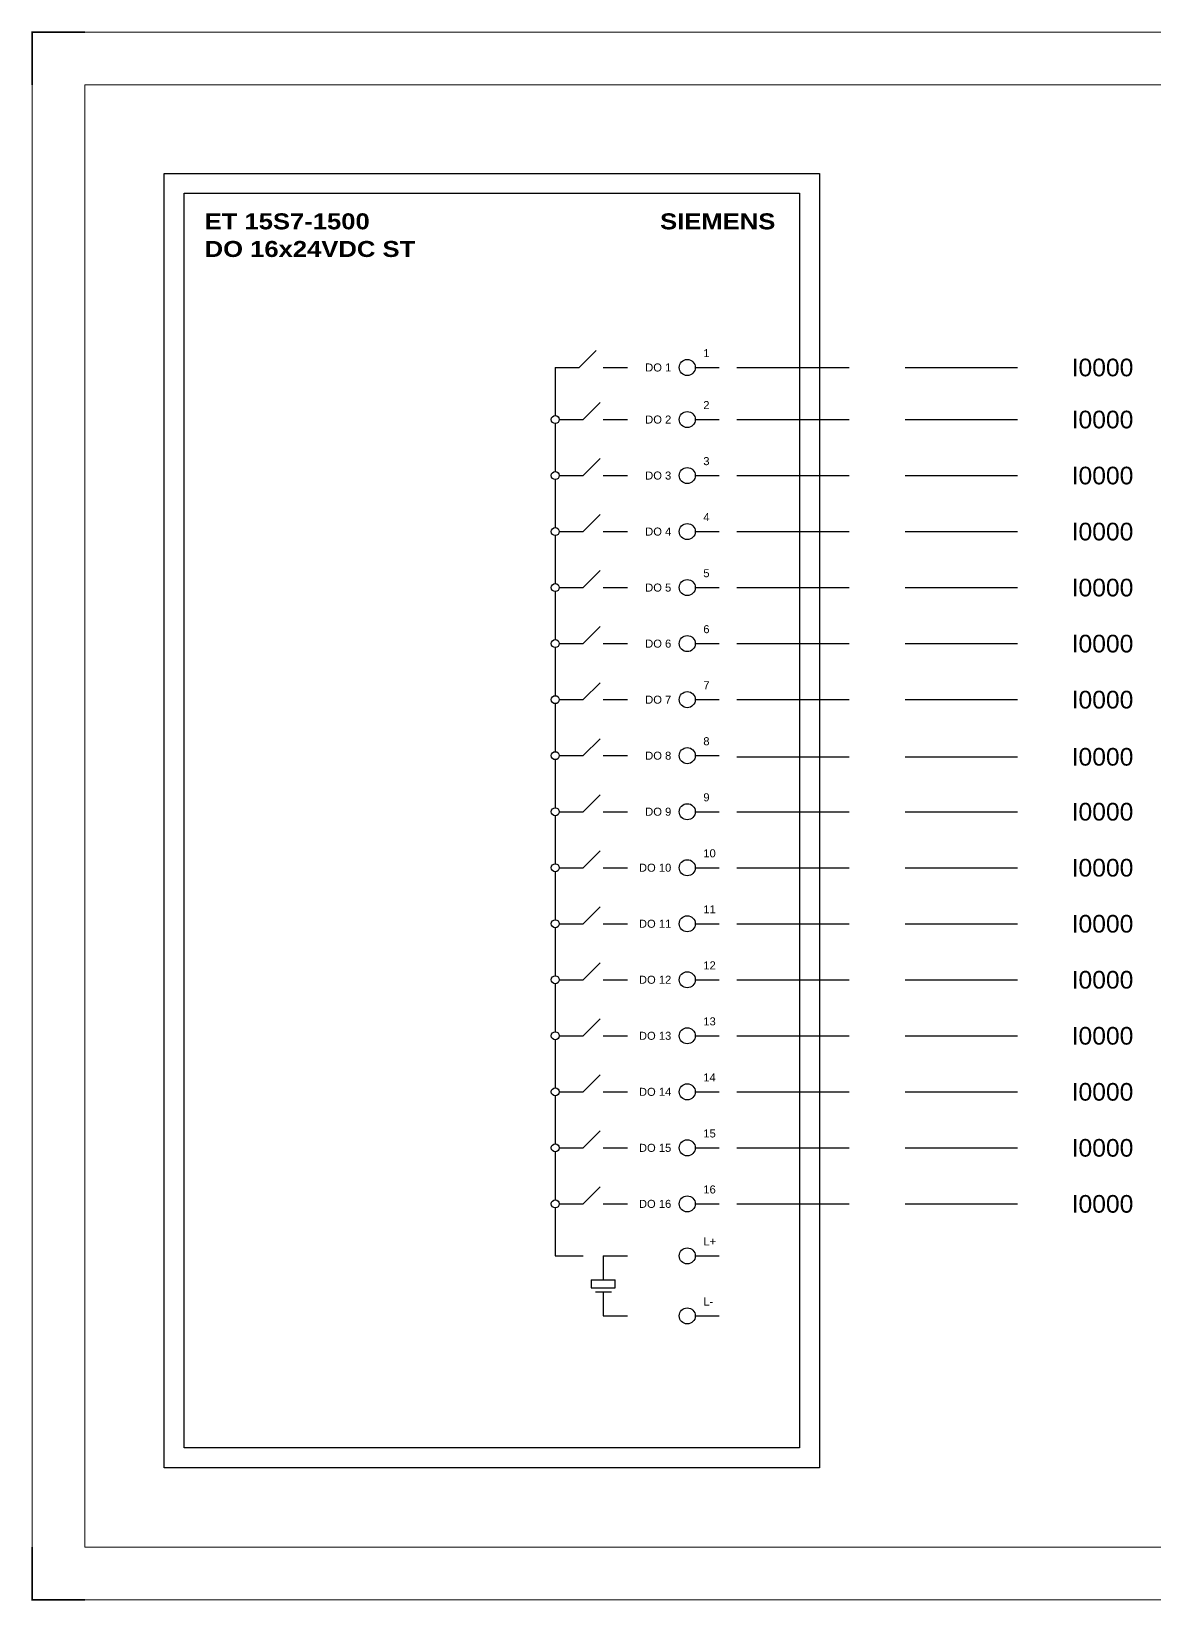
# Model space of a CAD drawing. Header units: centimetres. Extents: x -6233 to 67854, y 107 to 55669.
# Drawn here: x 110 to 3290, y 14331 to 18775 of the extents above; entities that cross this region are included whole.
import ezdxf
from ezdxf.enums import TextEntityAlignment as Align

# ---------------------------------------------------------------- set-up
doc = ezdxf.new("R2010")
doc.units = ezdxf.units.CM
doc.header["$LTSCALE"] = 25.4
doc.linetypes.add('HIDDEN', pattern=[0.375, 0.25, -0.125])
doc.layers.add('Etiket-Line-L', color=7, linetype='Continuous')
doc.layers.add('EtIket-Line-S', color=2, linetype='Continuous')
doc.styles.add('Bold', font='ariblk.ttf', dxfattribs={"height": 25.4})
doc.styles.get("Standard").update_dxf_attribs({"font": 'arial.ttf', "height": 25.4})

# ---------------------------------------------------------------- blocks, each defined once
blk = doc.blocks.new('x5 Out Line')
at = {"const_width": 0.3}
for points in [[(9.65, 286.71), (0, 286.71), (0, 277.06)], [(0, 9.65), (0, 0), (9.65, 0)]]:
    blk.add_lwpolyline(points, dxfattribs=at)
at = {"lineweight": 15}
blk.add_lwpolyline([(395.8, 9.65), (395.8, 277.06), (9.65, 277.06), (9.65, 9.65)], close=True, dxfattribs=at)
at = {"layer": 'EtIket-Line-S', "lineweight": 9, "ltscale": 0.5}
blk.add_lwpolyline([(0, 0), (405.45, 0), (405.45, 286.71), (0, 286.71)], close=True, dxfattribs=at)

msp = doc.modelspace()

# ---------------------------------------------------------------- linework, layer by layer
at = {"ltscale": 50}
for p, q in [((1661.1, 17823.2), (1709.2, 17871.2)), ((1593.1, 17823.2), (1661.1, 17823.2)), ((1593.1, 17823.2), (1593.1, 17687.2)), ((1729.1, 17823.2), (1797.1, 17823.2)), ((1672.5, 17675.8), (1720.6, 17723.9)), ((1593.1, 17664.5), (1593.1, 17528.5)), ((1604.5, 17675.8), (1672.5, 17675.8)), ((1729.1, 17675.8), (1797.1, 17675.8)), ((1672.5, 17517.2), (1720.6, 17565.3)), ((1604.5, 17517.2), (1672.5, 17517.2)), ((1729.1, 17517.2), (1797.1, 17517.2)), ((1593.1, 17505.8), (1593.1, 17369.9)), ((1672.5, 17358.5), (1720.6, 17406.6)), ((1593.1, 17347.2), (1593.1, 17211.2)), ((1604.5, 17358.5), (1672.5, 17358.5)), ((1729.1, 17358.5), (1797.1, 17358.5)), ((1672.5, 17199.9), (1720.6, 17247.9)), ((1604.5, 17199.9), (1672.5, 17199.9)), ((1729.1, 17199.9), (1797.1, 17199.9)), ((1593.1, 17188.5), (1593.1, 17052.5)), ((1672.5, 17041.2), (1720.6, 17089.3)), ((1593.1, 17029.9), (1593.1, 16893.9)), ((1604.5, 17041.2), (1672.5, 17041.2)), ((1729.1, 17041.2), (1797.1, 17041.2)), ((1672.5, 16882.5), (1720.6, 16930.6)), ((1593.1, 16871.2), (1593.1, 16735.2)), ((1604.5, 16882.5), (1672.5, 16882.5)), ((1729.1, 16882.5), (1797.1, 16882.5)), ((1672.5, 16723.9), (1720.6, 16772)), ((1593.1, 16712.6), (1593.1, 16576.6)), ((1604.5, 16723.9), (1672.5, 16723.9)), ((1729.1, 16723.9), (1797.1, 16723.9)), ((1672.5, 16565.2), (1720.6, 16613.3)), ((1593.1, 16553.9), (1593.1, 16417.9)), ((1604.5, 16565.2), (1672.5, 16565.2)), ((1729.1, 16565.2), (1797.1, 16565.2)), ((1672.5, 16406.6), (1720.6, 16454.6)), ((1604.5, 16406.6), (1672.5, 16406.6)), ((1729.1, 16406.6), (1797.1, 16406.6)), ((1593.1, 16395.2), (1593.1, 16259.2)), ((1672.5, 16247.9), (1720.6, 16296)), ((1593.1, 16236.6), (1593.1, 16100.6)), ((1604.5, 16247.9), (1672.5, 16247.9)), ((1729.1, 16247.9), (1797.1, 16247.9)), ((1672.5, 16089.3), (1720.6, 16137.3)), ((1604.5, 16089.3), (1672.5, 16089.3)), ((1729.1, 16089.3), (1797.1, 16089.3)), ((1593.1, 16077.9), (1593.1, 15941.9)), ((1672.5, 15930.6), (1720.6, 15978.7)), ((1593.1, 15919.3), (1593.1, 15783.3)), ((1604.5, 15930.6), (1672.5, 15930.6)), ((1729.1, 15930.6), (1797.1, 15930.6)), ((1672.5, 15771.9), (1720.6, 15820)), ((1593.1, 15760.6), (1593.1, 15624.6)), ((1604.5, 15771.9), (1672.5, 15771.9)), ((1729.1, 15771.9), (1797.1, 15771.9)), ((1672.5, 15613.3), (1720.6, 15661.4)), ((1593.1, 15601.9), (1593.1, 15466)), ((1604.5, 15613.3), (1672.5, 15613.3)), ((1729.1, 15613.3), (1797.1, 15613.3)), ((1672.5, 15454.6), (1720.6, 15502.7)), ((1593.1, 15443.3), (1593.1, 15307.3)), ((1604.5, 15454.6), (1672.5, 15454.6)), ((1729.1, 15454.6), (1797.1, 15454.6)), ((1593.1, 15307.3), (1672.5, 15307.3)), ((1729.1, 15307.3), (1797.1, 15307.3)), ((1729.1, 15307.3), (1729.1, 15239.3)), ((1695.1, 15239.3), (1763.1, 15239.3)), ((1695.1, 15239.3), (1695.1, 15216.9)), ((1695.1, 15216.9), (1763.1, 15216.9)), ((1706.5, 15205.3), (1751.8, 15205.3)), ((1729.1, 15205.3), (1729.1, 15137.3)), ((1763.1, 15216.9), (1763.1, 15239.3)), ((1729.1, 15137.3), (1797.1, 15137.3))]:
    msp.add_line(p, q, dxfattribs=at)
at = {"color": 6, "ltscale": 50}
for p, q in [((1989.5, 17823.2), (2057.5, 17823.2)), ((1989.5, 17675.8), (2057.5, 17675.8)), ((1989.5, 17517.2), (2057.5, 17517.2)), ((1989.5, 17358.5), (2057.5, 17358.5)), ((1989.5, 17199.9), (2057.5, 17199.9)), ((1989.5, 17041.2), (2057.5, 17041.2)), ((1989.5, 16882.5), (2057.5, 16882.5)), ((1989.5, 16723.9), (2057.5, 16723.9)), ((1989.5, 16565.2), (2057.5, 16565.2)), ((1989.5, 16406.6), (2057.5, 16406.6)), ((1989.5, 16247.9), (2057.5, 16247.9)), ((1989.5, 16089.3), (2057.5, 16089.3)), ((1989.5, 15930.6), (2057.5, 15930.6)), ((1989.5, 15771.9), (2057.5, 15771.9)), ((1989.5, 15613.3), (2057.5, 15613.3)), ((1989.5, 15454.6), (2057.5, 15454.6)), ((1989.5, 15307.3), (2057.5, 15307.3)), ((1989.5, 15137.3), (2057.5, 15137.3))]:
    msp.add_line(p, q, dxfattribs=at)
at = {"color": 146, "linetype": 'HIDDEN', "ltscale": 50, "true_color": 0x105689}
for p, q in [((2107.5, 17823.2), (2954.9, 17823.2)), ((2107.5, 17675.8), (2954.9, 17675.8)), ((2107.5, 17517.2), (2954.9, 17517.2)), ((2107.5, 17358.5), (2954.9, 17358.5)), ((2107.5, 17199.9), (2954.9, 17199.9)), ((2107.5, 17041.2), (2954.9, 17041.2)), ((2107.5, 16882.5), (2954.9, 16882.5)), ((2107.5, 16720.7), (2954.9, 16720.7)), ((2107.5, 16565.2), (2954.9, 16565.2)), ((2107.5, 16406.6), (2954.9, 16406.6)), ((2107.5, 16247.9), (2954.9, 16247.9)), ((2107.5, 16089.3), (2954.9, 16089.3)), ((2107.5, 15930.6), (2954.9, 15930.6)), ((2107.5, 15771.9), (2954.9, 15771.9)), ((2107.5, 15613.3), (2954.9, 15613.3)), ((2107.5, 15454.6), (2954.9, 15454.6))]:
    msp.add_line(p, q, dxfattribs=at)
at = {"ltscale": 50}
msp.add_lwpolyline([(486.1, 18373), (2340.8, 18373), (2340.8, 14707.2), (486.1, 14707.2)], close=True, dxfattribs=at)
at = {"color": 6, "ltscale": 50}
msp.add_lwpolyline([(542.8, 18316.4), (2284.1, 18316.4), (2284.1, 14763.9), (542.8, 14763.9)], close=True, dxfattribs=at)
at = {"color": 6, "ltscale": 500}
for centre in [(1966.8, 17823.2), (1966.8, 17675.8), (1966.8, 17517.2), (1966.8, 17358.5), (1966.8, 17199.9), (1966.8, 17041.2), (1966.8, 16882.5), (1966.8, 16723.9), (1966.8, 16565.2), (1966.8, 16406.6), (1966.8, 16247.9), (1966.8, 16089.3), (1966.8, 15930.6), (1966.8, 15771.9), (1966.8, 15613.3), (1966.8, 15454.6), (1966.8, 15307.3), (1966.8, 15137.3)]:
    msp.add_circle(centre, 22.7, dxfattribs=at)
at = {"ltscale": 500}
for centre in [(1593.1, 17675.8), (1593.1, 17517.2), (1593.1, 17358.5), (1593.1, 17199.9), (1593.1, 17041.2), (1593.1, 16882.5), (1593.1, 16723.9), (1593.1, 16565.2), (1593.1, 16406.6), (1593.1, 16247.9), (1593.1, 16089.3), (1593.1, 15930.6), (1593.1, 15771.9), (1593.1, 15613.3), (1593.1, 15454.6)]:
    msp.add_circle(centre, 11.3, dxfattribs=at)

# ---------------------------------------------------------------- block references
at = {"layer": 'Etiket-Line-L', "lineweight": 0, "xscale": 15.48351216233742, "yscale": 15.48351216233742, "zscale": 15.48351216233742}
msp.add_blockref('x5 Out Line', (112.3, 14333.4), dxfattribs=at)

# ---------------------------------------------------------------- texts
at = {"ltscale": 500, "style": 'Bold'}
for s, p in [('ET 15S7-1500', (600.4, 18259.7)), ('DO 16x24VDC ST', (600.4, 18181.5))]:
    msp.add_text(s, height=45.331, dxfattribs=at).set_placement(p, align=Align.TOP_LEFT)
msp.add_text('SIEMENS', height=45.33, dxfattribs=at).set_placement((2216.1, 18259.7), align=Align.TOP_RIGHT)
at = {"ltscale": 500}
for s, height, p in [('1', 22.7, (2012.2, 17845.8)), ('2', 22.7, (2012.2, 17698.5)), ('3', 22.7, (2012.2, 17539.8)), ('4', 22.7, (2012.2, 17381.2)), ('5', 22.7, (2012.2, 17222.5)), ('6', 22.7, (2012.2, 17063.9)), ('7', 22.7, (2012.2, 16905.2)), ('8', 22.7, (2012.2, 16746.6)), ('9', 22.7, (2012.2, 16587.9)), ('10', 22.67, (2012.2, 16429.2)), ('11', 22.67, (2012.2, 16270.6)), ('12', 22.67, (2012.2, 16111.9)), ('13', 22.67, (2012.2, 15953.3)), ('14', 22.67, (2012.2, 15794.6)), ('15', 22.67, (2012.2, 15635.9)), ('16', 22.67, (2012.2, 15477.3)), ('L+', 22.67, (2012.2, 15330)), ('L-', 22.67, (2012.2, 15160))]:
    msp.add_text(s, height=height, dxfattribs=at).set_placement(p, align=Align.BOTTOM_LEFT)
for s, p in [('DO 1', (1921.5, 17823.2)), ('DO 2', (1921.5, 17675.8)), ('DO 3', (1921.5, 17517.2)), ('DO 4', (1921.5, 17358.5)), ('DO 5', (1921.5, 17199.9)), ('DO 6', (1921.5, 17041.2)), ('DO 7', (1921.5, 16882.5)), ('DO 8', (1921.5, 16723.9)), ('DO 9', (1921.5, 16565.2)), ('DO 10', (1921.5, 16406.6)), ('DO 11', (1921.5, 16247.9)), ('DO 12', (1921.5, 16089.3)), ('DO 13', (1921.5, 15930.6)), ('DO 14', (1921.5, 15771.9)), ('DO 15', (1921.5, 15613.3)), ('DO 16', (1921.5, 15454.6))]:
    msp.add_text(s, height=22.67, dxfattribs=at).set_placement(p, align=Align.MIDDLE_RIGHT)
for p in [(3054.9, 17823.2), (3054.9, 17675.8), (3054.9, 17517.2), (3054.9, 17358.5), (3054.9, 17199.9), (3054.9, 17041.2), (3054.9, 16882.5), (3054.9, 16720.7), (3054.9, 16565.2), (3054.9, 16406.6), (3054.9, 16247.9), (3054.9, 16089.3), (3054.9, 15930.6), (3054.9, 15771.9), (3054.9, 15613.3), (3054.9, 15454.6)]:
    msp.add_text('I0000', height=50, dxfattribs=at).set_placement(p, align=Align.MIDDLE_LEFT)

doc.saveas('drawing.dxf')
